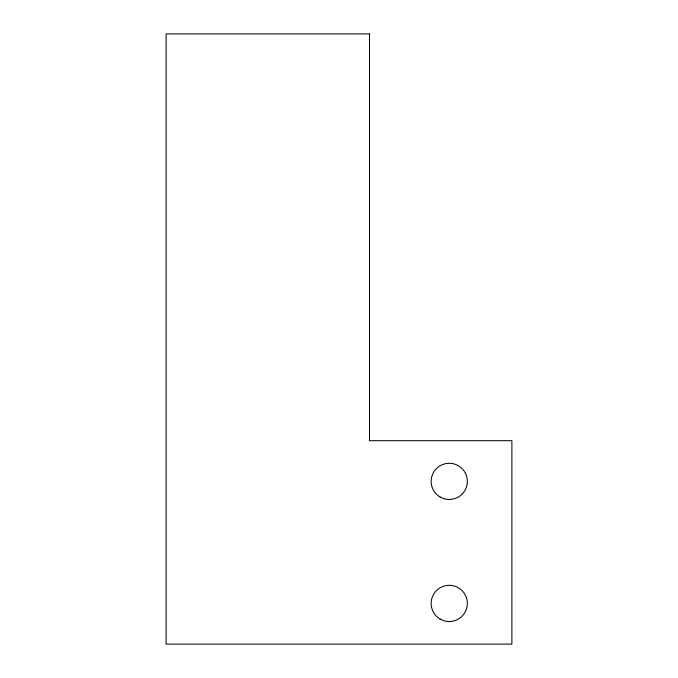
<?xml version="1.0" encoding="UTF-8"?>
<svg xmlns="http://www.w3.org/2000/svg" width="678" height="678" viewBox="0 0 678 678"><rect width="100%" height="100%" fill="white"/><g stroke="black" fill="none" stroke-linecap="round" stroke-linejoin="round"><path stroke-width="1.02" d="M369.51 33.9L166.11 33.9L166.11 644.1L511.89 644.1L511.89 440.7L369.51 440.7L369.51 33.9M440.192 497.059A18.103 18.103 0 0 0 467.345 481.38A18.103 18.103 0 0 0 440.192 465.701A18.103 18.103 0 0 0 440.192 497.059M440.192 619.099A18.103 18.103 0 0 0 467.345 603.42A18.103 18.103 0 0 0 440.192 587.741A18.103 18.103 0 0 0 440.192 619.099"/></g></svg>
